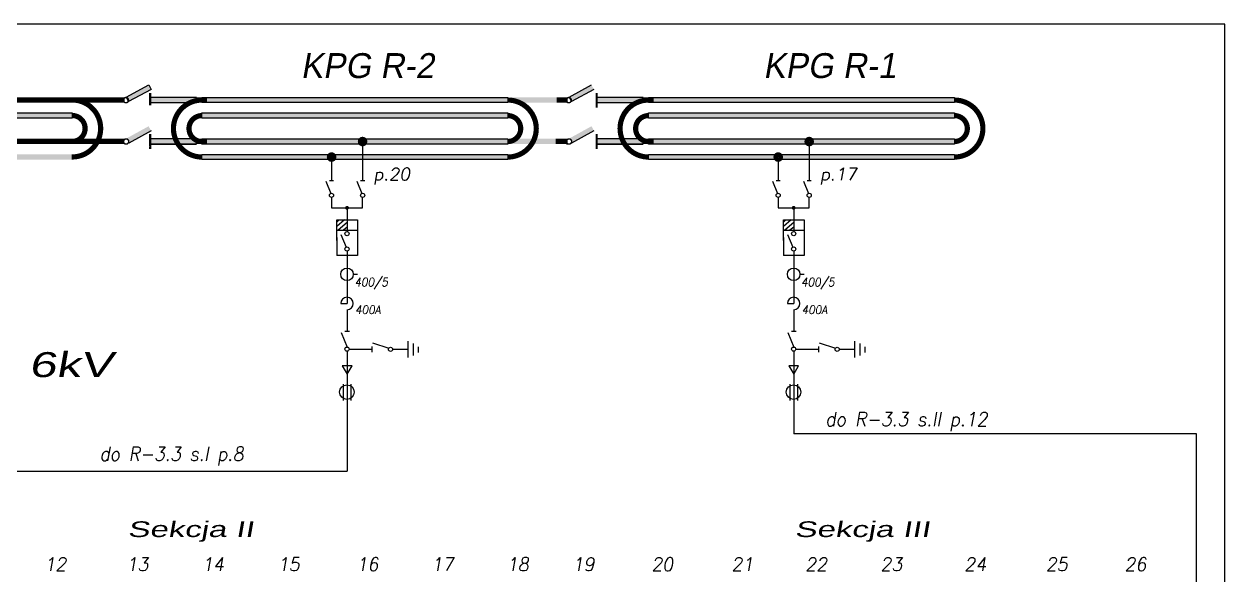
# Model space of a CAD drawing. Extents: x 0 to 420, y 0 to 295.
# Drawn here: x 179.1 to 420, y 184.6 to 295 of the extents above; entities that cross this region are included whole.
import ezdxf

# ---------------------------------------------------------------- set-up
doc = ezdxf.new("R2010")
doc.units = 0
doc.header["$MEASUREMENT"] = 0
doc.layers.get('0').update_dxf_attribs({"linetype": 'CONTINUOUS'})
doc.layers.add('STYKI', color=4, linetype='CONTINUOUS')
doc.styles.add('ROMAND', font='romand', dxfattribs={"width": 0.7, "oblique": 10, "height": 3.5})
doc.styles.add('ROMANS', font='romans', dxfattribs={"width": 0.8, "oblique": 10, "height": 1.99})
doc.styles.add('styl1', font='ARIAL.TTF', dxfattribs={"oblique": 10, "height": 1.82})
doc.styles.add('TECHNIC', font='te______.pfb', dxfattribs={"oblique": 10, "height": 12})

msp = doc.modelspace()

# ---------------------------------------------------------------- linework, layer by layer
for p, q in [((420, 295), (0, 295)), ((413.57, 295), (0, 295)), ((420, 0), (420, 295))]:
    msp.add_line(p, q)
at = {"color": 7}
for p, q in [((199.6, 280.31), (204.13, 282.79)), ((199.6, 280.31), (204.13, 282.79)), ((204.59, 281.89), (200.1, 279.46)), ((204.59, 281.89), (200.1, 279.46)), ((204.13, 282.79), (204.59, 281.89)), ((204.13, 282.79), (204.59, 281.89)), ((288.43, 280.31), (292.96, 282.79)), ((288.43, 280.31), (292.96, 282.79)), ((293.42, 281.89), (288.93, 279.46)), ((293.42, 281.89), (288.93, 279.46)), ((188.78, 280.3), (188.78, 279.26)), ((199.17, 280.3), (199.17, 279.26)), ((199.17, 280.3), (199.17, 279.26)), ((200.1, 279.46), (199.6, 280.38)), ((200.1, 279.46), (199.6, 280.38)), ((213.72, 280.3), (204.37, 280.3)), ((204.37, 280.3), (204.37, 279.26)), ((213.72, 280.3), (204.37, 280.3)), ((204.37, 280.3), (204.37, 279.26)), ((213.72, 279.26), (213.72, 280.3)), ((213.72, 279.26), (213.72, 280.3)), ((214.81, 280.28), (276.14, 280.28)), ((214.81, 279.24), (214.81, 280.28)), ((214.81, 280.28), (276.14, 280.28)), ((214.81, 279.24), (214.81, 280.28)), ((276.14, 280.28), (276.14, 279.24)), ((276.14, 280.28), (276.14, 279.24)), ((288, 280.3), (288, 279.26)), ((288, 280.3), (288, 279.26)), ((288.93, 279.46), (288.43, 280.38)), ((288.93, 279.46), (288.43, 280.38)), ((303.31, 280.3), (293.95, 280.3)), ((303.31, 280.3), (293.95, 280.3)), ((293.95, 280.3), (293.95, 279.26)), ((293.95, 280.3), (293.95, 279.26)), ((303.31, 279.26), (303.31, 280.3)), ((303.31, 279.26), (303.31, 280.3)), ((304.39, 280.28), (365.72, 280.28)), ((304.39, 280.28), (365.72, 280.28)), ((304.39, 279.24), (304.39, 280.28)), ((304.39, 279.24), (304.39, 280.28)), ((365.72, 280.28), (365.72, 279.24)), ((365.72, 280.28), (365.72, 279.24)), ((127.45, 277.18), (188.78, 277.18)), ((188.78, 277.18), (188.78, 276.14)), ((204.37, 279.26), (213.72, 279.26)), ((204.37, 279.26), (213.72, 279.26)), ((276.14, 279.24), (214.81, 279.24)), ((276.14, 279.24), (214.81, 279.24)), ((214.81, 277.17), (276.14, 277.17)), ((214.81, 276.13), (214.81, 277.17)), ((214.81, 277.17), (276.14, 277.17)), ((214.81, 276.13), (214.81, 277.17)), ((276.14, 277.17), (276.14, 276.13)), ((276.14, 277.17), (276.14, 276.13)), ((293.95, 279.26), (303.31, 279.26)), ((293.95, 279.26), (303.31, 279.26)), ((365.72, 279.24), (304.39, 279.24)), ((365.72, 279.24), (304.39, 279.24)), ((304.39, 277.17), (365.72, 277.17)), ((304.39, 277.17), (365.72, 277.17)), ((304.39, 276.13), (304.39, 277.17)), ((304.39, 276.13), (304.39, 277.17)), ((365.72, 277.17), (365.72, 276.13)), ((365.72, 277.17), (365.72, 276.13)), ((188.78, 276.14), (127.45, 276.14)), ((276.14, 276.13), (214.81, 276.13)), ((276.14, 276.13), (214.81, 276.13)), ((365.72, 276.13), (304.39, 276.13)), ((365.72, 276.13), (304.39, 276.13)), ((204.61, 273.58), (200.12, 271.15)), ((204.61, 273.58), (200.12, 271.15)), ((293.44, 273.58), (288.95, 271.15)), ((293.44, 273.58), (288.95, 271.15)), ((213.72, 271.99), (204.37, 271.99)), ((204.37, 271.99), (204.37, 270.95)), ((204.37, 271.99), (204.37, 270.95)), ((213.72, 271.99), (204.37, 271.99)), ((213.72, 271.98), (204.37, 271.98)), ((204.37, 271.98), (204.37, 270.94)), ((204.37, 271.98), (204.37, 270.94)), ((213.72, 271.98), (204.37, 271.98)), ((204.37, 270.95), (213.72, 270.95)), ((204.37, 270.95), (213.72, 270.95)), ((204.37, 270.94), (213.72, 270.94)), ((204.37, 270.94), (213.72, 270.94)), ((213.72, 270.95), (213.72, 271.99)), ((213.72, 270.95), (213.72, 271.99)), ((214.81, 271.97), (276.14, 271.97)), ((214.81, 270.93), (214.81, 271.97)), ((214.81, 271.97), (276.14, 271.97)), ((214.81, 270.93), (214.81, 271.97)), ((276.14, 270.93), (214.81, 270.93)), ((276.14, 270.93), (214.81, 270.93)), ((247.03, 270.96), (247.03, 263.65)), ((276.14, 271.97), (276.14, 270.93)), ((276.14, 271.97), (276.14, 270.93)), ((285.93, 270.95), (285.93, 271.99)), ((285.93, 270.95), (285.93, 271.99)), ((288, 271.92), (288, 270.88)), ((288, 271.92), (288, 270.88)), ((293.95, 271.99), (293.95, 270.95)), ((293.95, 271.99), (293.95, 270.95)), ((303.31, 271.99), (293.95, 271.99)), ((303.31, 271.99), (293.95, 271.99)), ((293.95, 271.98), (293.95, 270.94)), ((293.95, 271.98), (293.95, 270.94)), ((303.31, 271.98), (293.95, 271.98)), ((303.31, 271.98), (293.95, 271.98)), ((293.95, 270.95), (303.31, 270.95)), ((293.95, 270.95), (303.31, 270.95)), ((293.95, 270.94), (303.31, 270.94)), ((293.95, 270.94), (303.31, 270.94)), ((303.31, 270.95), (303.31, 271.99)), ((303.31, 270.95), (303.31, 271.99)), ((304.39, 271.97), (365.72, 271.97)), ((304.39, 271.97), (365.72, 271.97)), ((304.39, 270.93), (304.39, 271.97)), ((304.39, 270.93), (304.39, 271.97)), ((365.72, 270.93), (304.39, 270.93)), ((365.72, 270.93), (304.39, 270.93)), ((336.61, 270.96), (336.61, 263.65)), ((365.72, 271.97), (365.72, 270.93)), ((365.72, 271.97), (365.72, 270.93)), ((188.78, 268.87), (188.78, 267.83)), ((214.81, 268.85), (276.14, 268.85)), ((214.81, 267.81), (214.81, 268.85)), ((214.81, 268.85), (276.14, 268.85)), ((214.81, 267.81), (214.81, 268.85)), ((276.14, 267.81), (214.81, 267.81)), ((276.14, 267.81), (214.81, 267.81)), ((240.8, 267.81), (240.8, 263.65)), ((276.14, 268.85), (276.14, 267.81)), ((276.14, 268.85), (276.14, 267.81)), ((304.39, 268.85), (365.72, 268.85)), ((304.39, 268.85), (365.72, 268.85)), ((304.39, 267.81), (304.39, 268.85)), ((304.39, 267.81), (304.39, 268.85)), ((365.72, 267.81), (304.39, 267.81)), ((365.72, 267.81), (304.39, 267.81)), ((330.38, 267.81), (330.38, 263.65)), ((365.72, 268.85), (365.72, 267.81)), ((365.72, 268.85), (365.72, 267.81)), ((240.38, 263.65), (241.21, 263.65)), ((246.62, 263.65), (247.45, 263.65)), ((329.96, 263.65), (330.79, 263.65)), ((336.2, 263.65), (337.03, 263.65)), ((240.8, 260.24), (240.8, 258.15)), ((247.03, 258.15), (247.03, 260.24)), ((330.38, 260.24), (330.38, 258.15)), ((336.61, 258.15), (336.61, 260.24)), ((240.8, 258.15), (247.03, 258.15)), ((243.91, 258.15), (243.91, 253.37)), ((330.38, 258.15), (336.61, 258.15)), ((333.5, 258.15), (333.5, 253.37)), ((241.83, 251.6), (241.83, 255.76)), ((242.36, 255.76), (241.83, 255.28)), ((243.4, 255.76), (241.83, 254.38)), ((241.83, 255.76), (245.99, 255.76)), ((245.55, 255.76), (245.99, 255.76)), ((245.99, 255.76), (246.01, 248.61)), ((331.42, 251.6), (331.42, 255.76)), ((331.94, 255.76), (331.42, 255.28)), ((332.98, 255.76), (331.42, 254.38)), ((331.42, 255.76), (335.57, 255.76)), ((335.13, 255.76), (335.57, 255.76)), ((335.57, 255.76), (335.59, 248.61)), ((241.83, 253.68), (245.99, 253.68)), ((243.91, 255.21), (242.12, 253.68)), ((243.91, 254.29), (243.17, 253.68)), ((331.42, 253.68), (335.57, 253.68)), ((333.5, 255.21), (331.7, 253.68)), ((333.5, 254.29), (332.75, 253.68)), ((241.83, 252.21), (241.83, 248.61)), ((331.42, 252.21), (331.42, 248.61)), ((246.01, 248.61), (241.83, 248.61)), ((243.91, 249.52), (243.91, 238.97)), ((335.59, 248.61), (331.42, 248.61)), ((333.5, 249.52), (333.5, 238.97)), ((245.16, 244.83), (245.99, 244.83)), ((334.74, 244.83), (335.57, 244.83)), ((242.67, 238.97), (243.91, 238.97)), ((332.25, 238.97), (333.5, 238.97)), ((243.91, 237.72), (243.91, 234.97)), ((243.91, 236.54), (243.91, 233.45)), ((333.5, 237.72), (333.5, 234.97)), ((333.5, 236.54), (333.5, 233.45)), ((243.48, 233.45), (244.42, 233.45)), ((256.13, 231.41), (256.13, 228.12)), ((333.07, 233.45), (334, 233.45)), ((345.71, 231.41), (345.71, 228.12)), ((243.91, 229.41), (243.91, 205.35)), ((244.33, 229.81), (248.91, 229.81)), ((248.91, 230.34), (248.91, 229.25)), ((253.07, 229.81), (256.19, 229.81)), ((257.16, 230.94), (257.16, 228.55)), ((258.15, 230.32), (258.15, 229.15)), ((333.5, 229.41), (333.5, 212.85)), ((333.91, 229.81), (338.49, 229.81)), ((338.49, 230.34), (338.49, 229.25)), ((342.65, 229.81), (345.77, 229.81)), ((346.74, 230.94), (346.74, 228.55)), ((347.74, 230.32), (347.74, 229.15)), ((243.12, 222.77), (243.12, 219.55)), ((244.67, 222.77), (244.67, 219.55)), ((332.7, 222.77), (332.7, 219.55)), ((334.26, 222.77), (334.26, 219.55)), ((414.27, 212.85), (333.5, 212.85)), ((414.27, 101.12), (414.27, 212.85)), ((12.48, 205.35), (243.91, 205.35))]:
    msp.add_line(p, q, dxfattribs=at)
at = {"color": 7, "const_width": 1.1}
for points in [[(117.23, 279.78), (199.27, 279.78)], [(117.23, 271.48), (199.27, 271.48)]]:
    msp.add_lwpolyline(points, dxfattribs=at)
at = {"color": 7, "const_width": 1.04}
for points in [[(188.78, 268.35, 0.414214), (194.49, 274.06, 0.414214), (188.78, 279.78, 1)], [(214.81, 279.76, 0.414214), (209.09, 274.05, 1)], [(214.81, 279.76, 0.414214), (209.09, 274.05, 1)], [(276.14, 268.33, 0.414214), (281.86, 274.05, 0.414214), (276.14, 279.76, 1)], [(276.14, 268.33, 0.414214), (281.86, 274.05, 0.414214), (276.14, 279.76, 1)], [(304.39, 279.76, 0.414214), (298.67, 274.05, 1)], [(304.39, 279.76, 0.414214), (298.67, 274.05, 1)], [(365.72, 268.33, 0.414214), (371.44, 274.05, 0.414214), (365.72, 279.76, 1)], [(365.72, 268.33, 0.414214), (371.44, 274.05, 0.414214), (365.72, 279.76, 1)], [(188.78, 271.47, 0.414214), (191.37, 274.06, 0.414214), (188.78, 276.66, 1)], [(214.81, 276.65, 0.414214), (212.21, 274.05, 1)], [(214.81, 276.65, 0.414214), (212.21, 274.05, 1)], [(276.14, 271.45, 0.414214), (278.74, 274.05, 0.414214), (276.14, 276.65, 1)], [(276.14, 271.45, 0.414214), (278.74, 274.05, 0.414214), (276.14, 276.65, 1)], [(304.39, 276.65, 0.414214), (301.79, 274.05, 1)], [(304.39, 276.65, 0.414214), (301.79, 274.05, 1)], [(365.72, 271.45, 0.414214), (368.32, 274.05, 0.414214), (365.72, 276.65, 1)], [(365.72, 271.45, 0.414214), (368.32, 274.05, 0.414214), (365.72, 276.65, 1)], [(209.09, 274.05, 0.414214), (214.81, 268.33, 1)], [(209.09, 274.05, 0.414214), (214.81, 268.33, 1)], [(212.21, 274.05, 0.414214), (214.81, 271.45, 1)], [(212.21, 274.05, 0.414214), (214.81, 271.45, 1)], [(298.67, 274.05, 0.414214), (304.39, 268.33, 1)], [(298.67, 274.05, 0.414214), (304.39, 268.33, 1)], [(301.79, 274.05, 0.414214), (304.39, 271.45, 1)], [(301.79, 274.05, 0.414214), (304.39, 271.45, 1)]]:
    msp.add_lwpolyline(points, format="xyb", dxfattribs=at)
at = {"color": 7}
for points, const_width in [([(199.03, 279.74, 1), (200.07, 279.74, 1)], 0.291), ([(199.03, 279.74, 1), (200.07, 279.74, 1)], 0.291), ([(287.86, 279.74, 1), (288.9, 279.74, 1)], 0.291), ([(287.86, 279.74, 1), (288.9, 279.74, 1)], 0.291), ([(246.54, 271.44, 1), (247.51, 271.44, 1)], 0.936), ([(336.12, 271.44, 1), (337.09, 271.44, 1)], 0.936), ([(199.08, 271.45, 1), (200.12, 271.45, 1)], 0.291), ([(199.08, 271.45, 1), (200.12, 271.45, 1)], 0.291), ([(287.91, 271.45, 1), (288.95, 271.45, 1)], 0.291), ([(287.91, 271.45, 1), (288.95, 271.45, 1)], 0.291), ([(240.32, 268.33, 1), (241.3, 268.33, 1)], 0.936), ([(329.9, 268.33, 1), (330.88, 268.33, 1)], 0.936), ([(243.72, 258.15, 1), (244.11, 258.15, 1)], 0.374), ([(333.3, 258.15, 1), (333.69, 258.15, 1)], 0.374)]:
    msp.add_lwpolyline(points, format="xyb", close=True, dxfattribs=dict(at, const_width=const_width))
for points in [[(242.95, 226.5), (243.94, 224.81), (244.91, 226.51)], [(332.53, 226.5), (333.52, 224.81), (334.49, 226.51)]]:
    msp.add_lwpolyline(points, close=True, dxfattribs=at)
for centre, radius in [((240.79, 260.65), 0.416), ((247.03, 260.65), 0.416), ((330.38, 260.65), 0.416), ((336.61, 260.65), 0.416), ((243.91, 252.96), 0.416), ((333.49, 252.96), 0.416), ((243.91, 249.9), 0.416), ((333.5, 249.9), 0.416), ((243.91, 244.83), 1.25), ((333.5, 244.83), 1.25), ((243.91, 229.83), 0.416), ((252.63, 229.79), 0.416), ((333.49, 229.83), 0.416), ((342.21, 229.79), 0.416), ((243.88, 221.22), 1.46), ((333.46, 221.22), 1.46)]:
    msp.add_circle(centre, radius, dxfattribs=at)
for centre in [(243.91, 238.97), (333.5, 238.97)]:
    msp.add_arc(centre, 1.25, 270, 180, dxfattribs=at)
for points in [[(199.74, 280.42), (204.08, 282.81), (200.1, 279.46), (204.59, 281.89)], [(199.74, 280.42), (204.08, 282.81), (200.1, 279.46), (204.59, 281.89)], [(288.58, 280.42), (292.92, 282.81), (288.93, 279.46), (293.42, 281.89)], [(288.58, 280.42), (292.92, 282.81), (288.93, 279.46), (293.42, 281.89)], [(187.74, 280.3), (197.09, 280.3), (187.74, 279.26), (197.09, 279.26)], [(197.09, 280.3), (199.17, 280.3), (197.09, 279.26), (199.17, 279.26)], [(204.21, 281.17), (204.63, 281.17), (204.21, 278.68), (204.63, 278.68)], [(204.21, 281.17), (204.63, 281.17), (204.21, 278.68), (204.63, 278.68)], [(204.37, 280.3), (213.72, 280.3), (204.37, 279.26), (213.72, 279.26)], [(204.37, 280.3), (213.72, 280.3), (204.37, 279.26), (213.72, 279.26)], [(213.72, 280.3), (215.8, 280.3), (213.72, 279.26), (215.8, 279.26)], [(215.8, 280.3), (213.72, 279.26), (215.8, 279.26), (215.8, 280.3)], [(215.8, 280.3), (213.72, 279.26), (215.8, 279.26), (215.8, 280.3)], [(213.72, 280.3), (215.8, 280.3), (213.72, 279.26), (215.8, 279.26)], [(214.81, 279.24), (276.14, 280.28), (276.14, 280.28), (214.81, 279.24)], [(214.81, 280.28), (276.14, 280.28), (214.81, 279.24), (276.14, 279.24)], [(214.81, 280.28), (276.14, 280.28), (214.81, 279.24), (276.14, 279.24)], [(214.81, 279.24), (276.14, 280.28), (276.14, 280.28), (214.81, 279.24)], [(276.57, 280.3), (285.93, 280.3), (276.57, 279.26), (285.93, 279.26)], [(285.93, 280.3), (288, 280.3), (285.93, 279.26), (288, 279.26)], [(285.93, 280.3), (288, 280.3), (285.93, 279.26), (288, 279.26)], [(293.8, 281.17), (294.21, 281.17), (293.8, 278.68), (294.21, 278.68)], [(293.8, 281.17), (294.21, 281.17), (293.8, 278.68), (294.21, 278.68)], [(293.95, 280.3), (303.31, 280.3), (293.95, 279.26), (303.31, 279.26)], [(293.95, 280.3), (303.31, 280.3), (293.95, 279.26), (303.31, 279.26)], [(303.31, 280.3), (305.38, 280.3), (303.31, 279.26), (305.38, 279.26)], [(305.38, 280.3), (303.31, 279.26), (305.38, 279.26), (305.38, 280.3)], [(305.38, 280.3), (303.31, 279.26), (305.38, 279.26), (305.38, 280.3)], [(303.31, 280.3), (305.38, 280.3), (303.31, 279.26), (305.38, 279.26)], [(304.39, 279.24), (365.72, 280.28), (365.72, 280.28), (304.39, 279.24)], [(304.39, 280.28), (365.72, 280.28), (304.39, 279.24), (365.72, 279.24)], [(304.39, 280.28), (365.72, 280.28), (304.39, 279.24), (365.72, 279.24)], [(304.39, 279.24), (365.72, 280.28), (365.72, 280.28), (304.39, 279.24)], [(127.45, 277.18), (188.78, 277.18), (127.45, 276.14), (188.78, 276.14)], [(214.81, 277.17), (276.14, 277.17), (214.81, 276.13), (276.14, 276.13)], [(214.81, 277.17), (276.14, 277.17), (214.81, 276.13), (276.14, 276.13)], [(293.74, 278.64), (294.16, 278.64), (293.74, 278.64)], [(293.74, 278.64), (294.16, 278.64), (293.74, 278.64)], [(293.8, 278.68), (294.21, 278.68), (293.8, 278.26), (294.21, 278.26)], [(293.8, 278.68), (294.21, 278.68), (293.8, 278.26), (294.21, 278.26)], [(304.39, 277.17), (365.72, 277.17), (304.39, 276.13), (365.72, 276.13)], [(304.39, 277.17), (365.72, 277.17), (304.39, 276.13), (365.72, 276.13)], [(199.76, 272.12), (204.11, 274.51), (200.12, 271.15), (204.61, 273.58)], [(199.76, 272.12), (204.11, 274.51), (200.12, 271.15), (204.61, 273.58)], [(204.21, 272.94), (204.63, 272.94), (204.21, 270.45), (204.63, 270.45)], [(204.21, 272.94), (204.63, 272.94), (204.21, 270.45), (204.63, 270.45)], [(204.22, 272.85), (204.63, 272.85), (204.22, 270.35), (204.63, 270.35)], [(204.22, 272.85), (204.63, 272.85), (204.22, 270.35), (204.63, 270.35)], [(288.6, 272.12), (292.94, 274.51), (288.95, 271.15), (293.44, 273.58)], [(288.6, 272.12), (292.94, 274.51), (288.95, 271.15), (293.44, 273.58)], [(293.79, 272.94), (294.21, 272.94), (293.79, 270.45), (294.21, 270.45)], [(293.79, 272.94), (294.21, 272.94), (293.79, 270.45), (294.21, 270.45)], [(293.8, 272.85), (294.21, 272.85), (293.8, 270.35), (294.21, 270.35)], [(293.8, 272.85), (294.21, 272.85), (293.8, 270.35), (294.21, 270.35)], [(204.21, 270.36), (204.63, 270.36), (204.21, 269.94), (204.63, 269.94)], [(204.21, 270.36), (204.63, 270.36), (204.21, 269.94), (204.63, 269.94)], [(204.37, 271.99), (213.72, 271.99), (204.37, 270.95), (213.72, 270.95)], [(204.37, 271.99), (213.72, 271.99), (204.37, 270.95), (213.72, 270.95)], [(204.37, 271.98), (213.72, 271.98), (204.37, 270.94), (213.72, 270.94)], [(204.37, 271.98), (213.72, 271.98), (204.37, 270.94), (213.72, 270.94)], [(215.8, 271.99), (213.72, 270.95), (215.8, 270.95), (215.8, 271.99)], [(213.72, 271.99), (215.8, 271.99), (213.72, 270.95), (215.8, 270.95)], [(213.72, 271.99), (215.8, 271.99), (213.72, 270.95), (215.8, 270.95)], [(215.8, 271.99), (213.72, 270.95), (215.8, 270.95), (215.8, 271.99)], [(214.81, 271.97), (276.14, 271.97), (214.81, 270.93), (276.14, 270.93)], [(214.81, 271.97), (276.14, 271.97), (214.81, 270.93), (276.14, 270.93)], [(276.57, 271.99), (285.93, 271.99), (276.57, 270.95), (285.93, 270.95)], [(288, 271.99), (285.93, 270.95), (288, 270.95), (288, 271.99)], [(285.93, 271.99), (288, 271.99), (285.93, 270.95), (288, 270.95)], [(285.93, 271.99), (288, 271.99), (285.93, 270.95), (288, 270.95)], [(288, 271.99), (285.93, 270.95), (288, 270.95), (288, 271.99)], [(293.8, 270.36), (294.21, 270.36), (293.8, 269.94), (294.21, 269.94)], [(293.8, 270.36), (294.21, 270.36), (293.8, 269.94), (294.21, 269.94)], [(293.95, 271.99), (303.31, 271.99), (293.95, 270.95), (303.31, 270.95)], [(293.95, 271.99), (303.31, 271.99), (293.95, 270.95), (303.31, 270.95)], [(293.95, 271.98), (303.31, 271.98), (293.95, 270.94), (303.31, 270.94)], [(293.95, 271.98), (303.31, 271.98), (293.95, 270.94), (303.31, 270.94)], [(305.38, 271.99), (303.31, 270.95), (305.38, 270.95), (305.38, 271.99)], [(303.31, 271.99), (305.38, 271.99), (303.31, 270.95), (305.38, 270.95)], [(303.31, 271.99), (305.38, 271.99), (303.31, 270.95), (305.38, 270.95)], [(305.38, 271.99), (303.31, 270.95), (305.38, 270.95), (305.38, 271.99)], [(304.39, 271.97), (365.72, 271.97), (304.39, 270.93), (365.72, 270.93)], [(304.39, 271.97), (365.72, 271.97), (304.39, 270.93), (365.72, 270.93)], [(127.45, 268.87), (188.78, 268.87), (127.45, 267.83), (188.78, 267.83)], [(214.81, 268.85), (276.14, 268.85), (214.81, 267.81), (276.14, 267.81)], [(214.81, 268.85), (276.14, 268.85), (214.81, 267.81), (276.14, 267.81)], [(304.39, 268.85), (365.72, 268.85), (304.39, 267.81), (365.72, 267.81)], [(304.39, 268.85), (365.72, 268.85), (304.39, 267.81), (365.72, 267.81)]]:
    msp.add_solid(points, dxfattribs=at)
at = {"layer": 'STYKI', "color": 7}
for p, q in [((239.65, 263.47), (240.64, 261.04)), ((245.89, 263.47), (246.87, 261.04)), ((329.23, 263.47), (330.22, 261.04)), ((335.47, 263.47), (336.46, 261.04)), ((242.68, 252.78), (243.71, 250.26)), ((332.27, 252.78), (333.29, 250.26)), ((242.75, 233.13), (243.92, 230.24)), ((332.33, 233.13), (333.5, 230.24)), ((249.04, 231.12), (252.27, 229.99)), ((338.62, 231.12), (341.85, 229.99))]:
    msp.add_line(p, q, dxfattribs=at)

# ---------------------------------------------------------------- texts
at = {"color": 7, "oblique": 10}
for s, height, style, p in [('KPG R-2 ', 4.99, 'TECHNIC', (234.61, 284.17)), ('KPG R-1', 4.99, 'TECHNIC', (327.37, 284.17)), ('p.20', 2.495, 'ROMAND', (249.17, 263.67)), ('p.17', 2.495, 'ROMAND', (338.75, 263.67))]:
    msp.add_text(s, height=height, dxfattribs=dict(at, style=style)).set_placement(p)
for s, height, style, width, p in [('400/5', 1.7, 'ROMANS', 0.9, (245.41, 242.41)), ('400/5', 1.7, 'ROMANS', 0.9, (334.99, 242.41)), ('400A', 1.7, 'ROMANS', 0.9, (245.53, 236.89)), ('400A', 1.7, 'ROMANS', 0.9, (335.11, 236.89)), ('6kV', 5, 'styl1', 1.4, (180.08, 224.22)), ('do R-3.3 s.II p.12', 2.862, 'ROMAND', 0.9, (339.8, 214.36)), ('do R-3.3 s.I p.8', 2.8067, 'ROMAND', 0.9, (194.25, 207.43)), ('Sekcja II', 3.15, 'styl1', 1.5, (199.88, 192.15)), ('Sekcja III', 3.15, 'styl1', 1.5, (333.68, 192.15)), ('12', 2.694, 'ROMAND', 0.95, (183.21, 185.35)), ('13', 2.694, 'ROMAND', 0.95, (199.66, 185.35)), ('14', 2.694, 'ROMAND', 0.95, (214.83, 185.35)), ('15', 2.694, 'ROMAND', 0.95, (230.01, 185.35)), ('16', 2.694, 'ROMAND', 0.95, (245.81, 185.35)), ('17', 2.694, 'ROMAND', 0.95, (260.87, 185.35)), ('18', 2.694, 'ROMAND', 0.95, (275.98, 185.35)), ('19', 2.694, 'ROMAND', 0.95, (289.15, 185.35)), ('20', 2.694, 'ROMAND', 0.95, (304.95, 185.35)), ('21', 2.694, 'ROMAND', 0.95, (321, 185.35)), ('22', 2.694, 'ROMAND', 0.95, (335.81, 185.35)), ('23', 2.694, 'ROMAND', 0.95, (350.88, 185.35)), ('24', 2.694, 'ROMAND', 0.95, (367.72, 185.35)), ('25', 2.694, 'ROMAND', 0.95, (384.05, 185.35)), ('26', 2.694, 'ROMAND', 0.95, (399.85, 185.35))]:
    msp.add_text(s, height=height, dxfattribs=dict(at, style=style, width=width)).set_placement(p)

doc.saveas('drawing.dxf')
